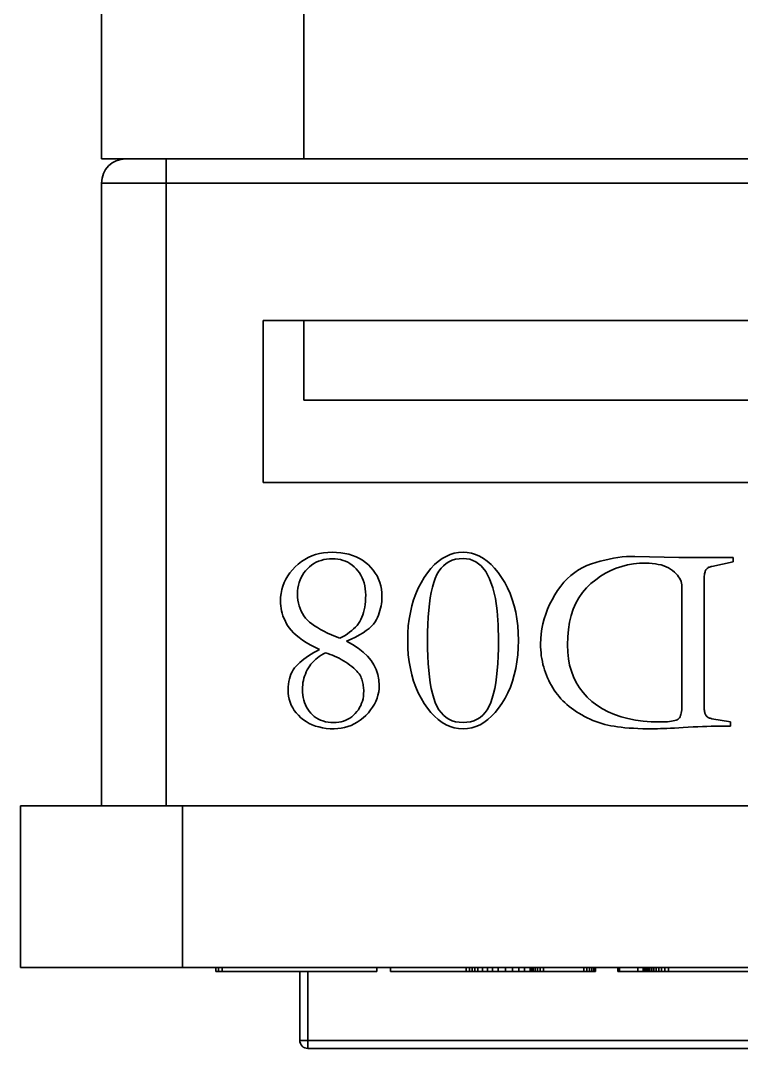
# Model space of a CAD drawing. Header units: millimetres. Extents: x -105 to 105, y -148 to 148.
# Drawn here: x -4.55 to 4.36, y 81.86 to 94.57 of the extents above; entities that cross this region are included whole.
import ezdxf

# ---------------------------------------------------------------- set-up
doc = ezdxf.new("R2010")
doc.units = ezdxf.units.MM
doc.layers.add('粗实线层', color=7, linetype='Continuous', lineweight=35)

msp = doc.modelspace()

# ---------------------------------------------------------------- linework, layer by layer
at = {"layer": '粗实线层', "color": 7, "lineweight": 35, "ltscale": 0.3}
for p, q in [((-1.048, 100.859), (-1.048, 92.859)), ((-3.548, 92.859), (-3.548, 94.859)), ((-3.548, 92.859), (-2.448, 92.859)), ((-2.748, 92.859), (-3.248, 92.859)), ((-2.748, 92.559), (-2.748, 92.859)), ((12.652, 92.859), (-2.748, 92.859)), ((-2.748, 92.559), (-3.548, 92.559)), ((-3.548, 84.859), (-3.548, 92.559)), ((12.652, 92.559), (-2.748, 92.559)), ((-2.748, 84.859), (-2.748, 92.559)), ((-1.548, 88.859), (-1.548, 90.859)), ((-1.548, 90.859), (11.452, 90.859)), ((-1.048, 90.859), (-1.048, 89.873)), ((10.952, 89.873), (-1.048, 89.873)), ((11.452, 88.859), (-1.548, 88.859)), ((-0.948, 87.949), (-0.902, 87.966)), ((-0.902, 87.966), (-0.854, 87.978)), ((-0.854, 87.978), (-0.804, 87.987)), ((-0.804, 87.987), (-0.752, 87.992)), ((-0.752, 87.992), (-0.699, 87.994)), ((-0.699, 87.994), (-0.644, 87.993)), ((-0.644, 87.993), (-0.591, 87.988)), ((-0.591, 87.988), (-0.54, 87.98)), ((-0.54, 87.98), (-0.492, 87.969)), ((-0.492, 87.969), (-0.446, 87.955)), ((-0.446, 87.955), (-0.402, 87.938)), ((0.71, 87.944), (0.76, 87.966)), ((0.76, 87.966), (0.812, 87.982)), ((0.812, 87.982), (0.865, 87.991)), ((0.865, 87.991), (0.92, 87.994)), ((0.92, 87.994), (0.973, 87.991)), ((0.973, 87.991), (1.025, 87.982)), ((1.025, 87.982), (1.076, 87.966)), ((1.076, 87.966), (1.125, 87.945)), ((-1.153, 87.815), (-1.116, 87.849)), ((-1.116, 87.849), (-1.077, 87.879)), ((-1.077, 87.879), (-1.036, 87.906)), ((-1.036, 87.906), (-0.993, 87.93)), ((-0.993, 87.93), (-0.948, 87.949)), ((-0.951, 87.836), (-0.977, 87.815)), ((-0.923, 87.854), (-0.951, 87.836)), ((-0.895, 87.87), (-0.923, 87.854)), ((-0.865, 87.883), (-0.895, 87.87)), ((-0.833, 87.894), (-0.865, 87.883)), ((-0.801, 87.903), (-0.833, 87.894)), ((-0.767, 87.909), (-0.801, 87.903)), ((-0.732, 87.913), (-0.767, 87.909)), ((-0.696, 87.914), (-0.732, 87.913)), ((-0.661, 87.913), (-0.696, 87.914)), ((-0.627, 87.909), (-0.661, 87.913)), ((-0.594, 87.903), (-0.627, 87.909)), ((-0.563, 87.894), (-0.594, 87.903)), ((-0.533, 87.883), (-0.563, 87.894)), ((-0.504, 87.87), (-0.533, 87.883)), ((-0.477, 87.854), (-0.504, 87.87)), ((-0.45, 87.836), (-0.477, 87.854)), ((-0.425, 87.815), (-0.45, 87.836)), ((-0.402, 87.938), (-0.361, 87.918)), ((-0.361, 87.918), (-0.321, 87.895)), ((-0.321, 87.895), (-0.284, 87.868)), ((-0.284, 87.868), (-0.25, 87.838)), ((-0.25, 87.838), (-0.218, 87.806)), ((0.523, 87.794), (0.568, 87.841)), ((0.568, 87.841), (0.613, 87.881)), ((0.613, 87.881), (0.661, 87.916)), ((0.677, 87.828), (0.648, 87.796)), ((0.661, 87.916), (0.71, 87.944)), ((0.71, 87.856), (0.677, 87.828)), ((0.746, 87.878), (0.71, 87.856)), ((0.785, 87.895), (0.746, 87.878)), ((0.827, 87.907), (0.785, 87.895)), ((0.872, 87.915), (0.827, 87.907)), ((0.92, 87.917), (0.872, 87.915)), ((1.004, 87.907), (0.92, 87.917)), ((1.078, 87.877), (1.004, 87.907)), ((1.144, 87.826), (1.078, 87.877)), ((1.125, 87.945), (1.173, 87.917)), ((1.173, 87.917), (1.22, 87.883)), ((1.22, 87.883), (1.266, 87.842)), ((1.266, 87.842), (1.311, 87.796)), ((2.399, 87.805), (2.451, 87.829)), ((2.451, 87.829), (2.506, 87.85)), ((2.506, 87.85), (2.561, 87.868)), ((2.561, 87.868), (2.616, 87.884)), ((2.616, 87.884), (2.671, 87.898)), ((2.671, 87.898), (2.726, 87.91)), ((2.726, 87.91), (2.78, 87.921)), ((2.78, 87.921), (2.834, 87.929)), ((2.834, 87.929), (2.887, 87.936)), ((2.953, 87.837), (2.883, 87.82)), ((2.887, 87.936), (2.94, 87.94)), ((2.94, 87.94), (2.993, 87.943)), ((3.026, 87.85), (2.953, 87.837)), ((2.993, 87.943), (3.045, 87.944)), ((3.1, 87.858), (3.026, 87.85)), ((3.045, 87.944), (3.588, 87.931)), ((3.176, 87.86), (3.1, 87.858)), ((3.219, 87.859), (3.176, 87.86)), ((3.259, 87.856), (3.219, 87.859)), ((3.298, 87.852), (3.259, 87.856)), ((3.334, 87.845), (3.298, 87.852)), ((3.368, 87.837), (3.334, 87.845)), ((3.401, 87.827), (3.368, 87.837)), ((3.431, 87.815), (3.401, 87.827)), ((3.588, 87.931), (4.259, 87.931)), ((4.259, 87.877), (3.997, 87.82)), ((4.259, 87.931), (4.259, 87.877)), ((-1.27, 87.661), (-1.246, 87.701)), ((-1.246, 87.701), (-1.219, 87.741)), ((-1.219, 87.741), (-1.188, 87.778)), ((-1.188, 87.778), (-1.153, 87.815)), ((-1.065, 87.712), (-1.081, 87.683)), ((-1.046, 87.74), (-1.065, 87.712)), ((-1.026, 87.766), (-1.046, 87.74)), ((-1.002, 87.791), (-1.026, 87.766)), ((-0.977, 87.815), (-1.002, 87.791)), ((-0.401, 87.791), (-0.425, 87.815)), ((-0.378, 87.766), (-0.401, 87.791)), ((-0.358, 87.739), (-0.378, 87.766)), ((-0.341, 87.711), (-0.358, 87.739)), ((-0.326, 87.68), (-0.341, 87.711)), ((-0.218, 87.806), (-0.189, 87.773)), ((-0.189, 87.773), (-0.164, 87.737)), ((-0.164, 87.737), (-0.143, 87.701)), ((-0.143, 87.701), (-0.124, 87.662)), ((0.439, 87.681), (0.48, 87.74)), ((0.48, 87.74), (0.523, 87.794)), ((0.597, 87.718), (0.576, 87.671)), ((0.621, 87.759), (0.597, 87.718)), ((0.648, 87.796), (0.621, 87.759)), ((1.201, 87.755), (1.144, 87.826)), ((1.249, 87.664), (1.201, 87.755)), ((1.311, 87.796), (1.354, 87.743)), ((1.354, 87.743), (1.396, 87.684)), ((2.209, 87.667), (2.253, 87.707)), ((2.253, 87.707), (2.3, 87.744)), ((2.3, 87.744), (2.348, 87.776)), ((2.348, 87.776), (2.399, 87.805)), ((2.683, 87.736), (2.62, 87.698)), ((2.748, 87.769), (2.683, 87.736)), ((2.814, 87.797), (2.748, 87.769)), ((2.883, 87.82), (2.814, 87.797)), ((3.459, 87.801), (3.431, 87.815)), ((3.485, 87.786), (3.459, 87.801)), ((3.51, 87.768), (3.485, 87.786)), ((3.532, 87.749), (3.51, 87.768)), ((3.551, 87.731), (3.532, 87.749)), ((3.569, 87.711), (3.551, 87.731)), ((3.584, 87.692), (3.569, 87.711)), ((3.902, 87.7), (3.901, 87.684)), ((3.904, 87.714), (3.902, 87.7)), ((3.906, 87.728), (3.904, 87.714)), ((3.908, 87.74), (3.906, 87.728)), ((3.911, 87.751), (3.908, 87.74)), ((3.914, 87.761), (3.911, 87.751)), ((3.918, 87.769), (3.914, 87.761)), ((3.922, 87.776), (3.918, 87.769)), ((3.927, 87.783), (3.922, 87.776)), ((3.932, 87.789), (3.927, 87.783)), ((3.938, 87.794), (3.932, 87.789)), ((3.945, 87.799), (3.938, 87.794)), ((3.952, 87.804), (3.945, 87.799)), ((3.96, 87.808), (3.952, 87.804)), ((3.968, 87.812), (3.96, 87.808)), ((3.977, 87.815), (3.968, 87.812)), ((3.987, 87.818), (3.977, 87.815)), ((3.997, 87.82), (3.987, 87.818)), ((-1.319, 87.532), (-1.307, 87.576)), ((-1.307, 87.576), (-1.29, 87.619)), ((-1.29, 87.619), (-1.27, 87.661)), ((-1.114, 87.586), (-1.12, 87.552)), ((-1.105, 87.62), (-1.114, 87.586)), ((-1.094, 87.652), (-1.105, 87.62)), ((-1.081, 87.683), (-1.094, 87.652)), ((-0.313, 87.649), (-0.326, 87.68)), ((-0.302, 87.615), (-0.313, 87.649)), ((-0.294, 87.58), (-0.302, 87.615)), ((-0.288, 87.543), (-0.294, 87.58)), ((-0.124, 87.662), (-0.109, 87.622)), ((-0.109, 87.622), (-0.097, 87.58)), ((-0.097, 87.58), (-0.089, 87.536)), ((0.366, 87.55), (0.401, 87.617)), ((0.401, 87.617), (0.439, 87.681)), ((0.558, 87.619), (0.542, 87.561)), ((0.576, 87.671), (0.558, 87.619)), ((1.289, 87.553), (1.249, 87.664)), ((1.396, 87.684), (1.436, 87.621)), ((1.436, 87.621), (1.471, 87.554)), ((2.089, 87.522), (2.127, 87.574)), ((2.127, 87.574), (2.167, 87.623)), ((2.167, 87.623), (2.209, 87.667)), ((2.501, 87.607), (2.446, 87.554)), ((2.56, 87.655), (2.501, 87.607)), ((2.62, 87.698), (2.56, 87.655)), ((3.596, 87.672), (3.584, 87.692)), ((3.607, 87.652), (3.596, 87.672)), ((3.615, 87.632), (3.607, 87.652)), ((3.621, 87.611), (3.615, 87.632)), ((3.624, 87.59), (3.621, 87.611)), ((3.625, 87.569), (3.624, 87.59)), ((3.901, 87.684), (3.9, 87.667)), ((3.9, 87.667), (3.9, 87.649)), ((3.9, 87.649), (3.9, 86.094)), ((-1.334, 87.439), (-1.329, 87.486)), ((-1.329, 87.486), (-1.319, 87.532)), ((-1.124, 87.516), (-1.125, 87.478)), ((-1.125, 87.478), (-1.124, 87.439)), ((-1.12, 87.552), (-1.124, 87.516)), ((-0.285, 87.505), (-0.288, 87.543)), ((-0.283, 87.465), (-0.285, 87.505)), ((-0.284, 87.425), (-0.283, 87.465)), ((-0.089, 87.536), (-0.084, 87.491)), ((-0.084, 87.491), (-0.082, 87.445)), ((0.309, 87.406), (0.336, 87.479)), ((0.336, 87.479), (0.366, 87.55)), ((0.528, 87.498), (0.515, 87.43)), ((0.542, 87.561), (0.528, 87.498)), ((1.32, 87.421), (1.289, 87.553)), ((1.471, 87.554), (1.502, 87.484)), ((1.502, 87.484), (1.529, 87.411)), ((2.02, 87.408), (2.053, 87.466)), ((2.053, 87.466), (2.089, 87.522)), ((2.396, 87.496), (2.353, 87.432)), ((2.446, 87.554), (2.396, 87.496)), ((3.625, 86.094), (3.625, 87.569)), ((-1.336, 87.391), (-1.334, 87.439)), ((-1.335, 87.361), (-1.336, 87.391)), ((-1.332, 87.331), (-1.335, 87.361)), ((-1.328, 87.3), (-1.332, 87.331)), ((-1.124, 87.439), (-1.12, 87.401)), ((-1.12, 87.401), (-1.114, 87.365)), ((-1.114, 87.365), (-1.105, 87.33)), ((-1.105, 87.33), (-1.094, 87.297)), ((-0.295, 87.314), (-0.29, 87.349)), ((-0.29, 87.349), (-0.286, 87.386)), ((-0.286, 87.386), (-0.284, 87.425)), ((-0.093, 87.33), (-0.099, 87.302)), ((-0.088, 87.358), (-0.093, 87.33)), ((-0.085, 87.387), (-0.088, 87.358)), ((-0.083, 87.416), (-0.085, 87.387)), ((-0.082, 87.445), (-0.083, 87.416)), ((0.269, 87.251), (0.287, 87.33)), ((0.287, 87.33), (0.309, 87.406)), ((0.505, 87.356), (0.496, 87.277)), ((0.515, 87.43), (0.505, 87.356)), ((1.342, 87.269), (1.32, 87.421)), ((1.529, 87.411), (1.552, 87.334)), ((1.552, 87.334), (1.571, 87.255)), ((1.964, 87.29), (1.99, 87.349)), ((1.99, 87.349), (2.02, 87.408)), ((2.315, 87.364), (2.283, 87.291)), ((2.353, 87.432), (2.315, 87.364)), ((-1.322, 87.27), (-1.328, 87.3)), ((-1.314, 87.24), (-1.322, 87.27)), ((-1.305, 87.21), (-1.314, 87.24)), ((-1.293, 87.18), (-1.305, 87.21)), ((-1.094, 87.297), (-1.081, 87.266)), ((-1.081, 87.266), (-1.065, 87.236)), ((-1.065, 87.236), (-1.046, 87.208)), ((-1.046, 87.208), (-1.026, 87.181)), ((-0.331, 87.19), (-0.319, 87.219)), ((-0.319, 87.219), (-0.31, 87.249)), ((-0.31, 87.249), (-0.302, 87.281)), ((-0.302, 87.281), (-0.295, 87.314)), ((-0.125, 87.217), (-0.137, 87.189)), ((-0.115, 87.245), (-0.125, 87.217)), ((-0.106, 87.273), (-0.115, 87.245)), ((-0.099, 87.302), (-0.106, 87.273)), ((0.254, 87.169), (0.269, 87.251)), ((0.49, 87.192), (0.485, 87.102)), ((0.496, 87.277), (0.49, 87.192)), ((1.355, 87.097), (1.342, 87.269)), ((1.571, 87.255), (1.585, 87.172)), ((1.922, 87.17), (1.942, 87.23)), ((1.942, 87.23), (1.964, 87.29)), ((2.257, 87.212), (2.237, 87.129)), ((2.283, 87.291), (2.257, 87.212)), ((-1.28, 87.15), (-1.293, 87.18)), ((-1.265, 87.119), (-1.28, 87.15)), ((-1.249, 87.089), (-1.265, 87.119)), ((-1.229, 87.059), (-1.249, 87.089)), ((-1.026, 87.181), (-1.002, 87.156)), ((-1.002, 87.156), (-0.976, 87.132)), ((-0.976, 87.132), (-0.947, 87.109)), ((-0.947, 87.109), (-0.915, 87.085)), ((-0.915, 87.085), (-0.88, 87.062)), ((-0.432, 87.046), (-0.41, 87.068)), ((-0.41, 87.068), (-0.39, 87.09)), ((-0.39, 87.09), (-0.373, 87.114)), ((-0.373, 87.114), (-0.357, 87.138)), ((-0.357, 87.138), (-0.343, 87.163)), ((-0.343, 87.163), (-0.331, 87.19)), ((-0.211, 87.079), (-0.241, 87.052)), ((-0.186, 87.106), (-0.211, 87.079)), ((-0.165, 87.134), (-0.186, 87.106)), ((-0.149, 87.161), (-0.165, 87.134)), ((-0.137, 87.189), (-0.149, 87.161)), ((0.238, 86.996), (0.244, 87.084)), ((0.244, 87.084), (0.254, 87.169)), ((0.485, 87.102), (0.482, 87.006)), ((1.359, 86.905), (1.355, 87.097)), ((1.585, 87.172), (1.596, 87.086)), ((1.596, 87.086), (1.602, 86.997)), ((1.895, 87.048), (1.907, 87.109)), ((1.907, 87.109), (1.922, 87.17)), ((2.237, 87.129), (2.222, 87.04)), ((-1.205, 87.029), (-1.229, 87.059)), ((-1.177, 86.999), (-1.205, 87.029)), ((-1.144, 86.969), (-1.177, 86.999)), ((-1.106, 86.939), (-1.144, 86.969)), ((-1.065, 86.909), (-1.106, 86.939)), ((-0.88, 87.062), (-0.841, 87.04)), ((-0.841, 87.04), (-0.799, 87.017)), ((-0.799, 87.017), (-0.755, 86.995)), ((-0.755, 86.995), (-0.707, 86.974)), ((-0.707, 86.974), (-0.656, 86.953)), ((-0.656, 86.953), (-0.602, 86.932)), ((-0.602, 86.932), (-0.569, 86.949)), ((-0.569, 86.949), (-0.537, 86.967)), ((-0.537, 86.967), (-0.508, 86.985)), ((-0.508, 86.985), (-0.481, 87.005)), ((-0.481, 87.005), (-0.455, 87.025)), ((-0.409, 86.946), (-0.463, 86.92)), ((-0.455, 87.025), (-0.432, 87.046)), ((-0.36, 86.972), (-0.409, 86.946)), ((-0.315, 86.999), (-0.36, 86.972)), ((-0.276, 87.025), (-0.315, 86.999)), ((-0.241, 87.052), (-0.276, 87.025)), ((0.236, 86.905), (0.238, 86.996)), ((0.482, 87.006), (0.481, 86.905)), ((1.602, 86.997), (1.604, 86.905)), ((1.881, 86.924), (1.886, 86.986)), ((1.886, 86.986), (1.895, 87.048)), ((2.214, 86.947), (2.211, 86.848)), ((2.222, 87.04), (2.214, 86.947)), ((-1.018, 86.88), (-1.065, 86.909)), ((-0.968, 86.85), (-1.018, 86.88)), ((-0.913, 86.82), (-0.968, 86.85)), ((-0.853, 86.791), (-0.913, 86.82)), ((-0.463, 86.92), (-0.521, 86.895)), ((-0.521, 86.895), (-0.444, 86.853)), ((-0.444, 86.853), (-0.375, 86.809)), ((0.238, 86.813), (0.236, 86.905)), ((0.244, 86.725), (0.238, 86.813)), ((0.481, 86.905), (0.482, 86.804)), ((1.358, 86.804), (1.359, 86.905)), ((1.602, 86.813), (1.596, 86.725)), ((1.604, 86.905), (1.602, 86.813)), ((1.879, 86.861), (1.881, 86.924)), ((1.879, 86.824), (1.879, 86.861)), ((1.881, 86.787), (1.879, 86.824)), ((2.211, 86.848), (2.214, 86.761)), ((-1.047, 86.672), (-1.019, 86.693)), ((-1.019, 86.693), (-0.989, 86.713)), ((-0.989, 86.713), (-0.958, 86.733)), ((-0.958, 86.733), (-0.925, 86.753)), ((-0.925, 86.753), (-0.89, 86.772)), ((-0.879, 86.69), (-0.901, 86.672)), ((-0.89, 86.772), (-0.853, 86.791)), ((-0.856, 86.707), (-0.879, 86.69)), ((-0.832, 86.723), (-0.856, 86.707)), ((-0.806, 86.737), (-0.832, 86.723)), ((-0.779, 86.751), (-0.806, 86.737)), ((-0.751, 86.742), (-0.779, 86.751)), ((-0.723, 86.732), (-0.751, 86.742)), ((-0.695, 86.722), (-0.723, 86.732)), ((-0.668, 86.71), (-0.695, 86.722)), ((-0.64, 86.697), (-0.668, 86.71)), ((-0.612, 86.683), (-0.64, 86.697)), ((-0.585, 86.668), (-0.612, 86.683)), ((-0.375, 86.809), (-0.314, 86.761)), ((-0.314, 86.761), (-0.262, 86.711)), ((-0.262, 86.711), (-0.217, 86.658)), ((0.254, 86.639), (0.244, 86.725)), ((0.482, 86.804), (0.485, 86.708)), ((0.485, 86.708), (0.49, 86.617)), ((1.351, 86.617), (1.355, 86.708)), ((1.355, 86.708), (1.358, 86.804)), ((1.596, 86.725), (1.586, 86.639)), ((1.884, 86.75), (1.881, 86.787)), ((1.888, 86.714), (1.884, 86.75)), ((1.894, 86.679), (1.888, 86.714)), ((2.214, 86.761), (2.223, 86.678)), ((-1.178, 86.539), (-1.161, 86.564)), ((-1.161, 86.564), (-1.142, 86.586)), ((-1.142, 86.586), (-1.121, 86.608)), ((-1.121, 86.608), (-1.098, 86.63)), ((-1.098, 86.63), (-1.073, 86.651)), ((-1.073, 86.651), (-1.047, 86.672)), ((-0.991, 86.565), (-1.005, 86.54)), ((-0.975, 86.588), (-0.991, 86.565)), ((-0.959, 86.611), (-0.975, 86.588)), ((-0.941, 86.633), (-0.959, 86.611)), ((-0.921, 86.653), (-0.941, 86.633)), ((-0.901, 86.672), (-0.921, 86.653)), ((-0.557, 86.652), (-0.585, 86.668)), ((-0.53, 86.635), (-0.557, 86.652)), ((-0.503, 86.617), (-0.53, 86.635)), ((-0.477, 86.598), (-0.503, 86.617)), ((-0.453, 86.58), (-0.477, 86.598)), ((-0.431, 86.561), (-0.453, 86.58)), ((-0.411, 86.544), (-0.431, 86.561)), ((-0.217, 86.658), (-0.181, 86.601)), ((-0.181, 86.601), (-0.152, 86.543)), ((0.269, 86.556), (0.254, 86.639)), ((0.287, 86.477), (0.269, 86.556)), ((0.49, 86.617), (0.496, 86.533)), ((1.344, 86.533), (1.351, 86.617)), ((1.571, 86.556), (1.553, 86.477)), ((1.586, 86.639), (1.571, 86.556)), ((1.901, 86.643), (1.894, 86.679)), ((1.908, 86.608), (1.901, 86.643)), ((1.917, 86.574), (1.908, 86.608)), ((1.928, 86.54), (1.917, 86.574)), ((2.223, 86.678), (2.238, 86.599)), ((2.238, 86.599), (2.259, 86.524)), ((-1.233, 86.397), (-1.226, 86.428)), ((-1.226, 86.428), (-1.217, 86.458)), ((-1.217, 86.458), (-1.206, 86.487)), ((-1.206, 86.487), (-1.193, 86.514)), ((-1.193, 86.514), (-1.178, 86.539)), ((-1.046, 86.437), (-1.053, 86.41)), ((-1.038, 86.463), (-1.046, 86.437)), ((-1.028, 86.489), (-1.038, 86.463)), ((-1.017, 86.515), (-1.028, 86.489)), ((-1.005, 86.54), (-1.017, 86.515)), ((-0.394, 86.526), (-0.411, 86.544)), ((-0.378, 86.509), (-0.394, 86.526)), ((-0.365, 86.492), (-0.378, 86.509)), ((-0.353, 86.475), (-0.365, 86.492)), ((-0.344, 86.458), (-0.353, 86.475)), ((-0.337, 86.442), (-0.344, 86.458)), ((-0.331, 86.426), (-0.337, 86.442)), ((-0.152, 86.543), (-0.132, 86.481)), ((-0.132, 86.481), (-0.12, 86.416)), ((0.309, 86.401), (0.287, 86.477)), ((0.496, 86.533), (0.505, 86.453)), ((0.505, 86.453), (0.515, 86.379)), ((1.325, 86.379), (1.335, 86.453)), ((1.335, 86.453), (1.344, 86.533)), ((1.553, 86.477), (1.531, 86.401)), ((1.939, 86.506), (1.928, 86.54)), ((1.952, 86.473), (1.939, 86.506)), ((1.965, 86.44), (1.952, 86.473)), ((1.98, 86.409), (1.965, 86.44)), ((2.259, 86.524), (2.286, 86.452)), ((2.286, 86.452), (2.319, 86.384)), ((-1.242, 86.295), (-1.241, 86.33)), ((-1.241, 86.33), (-1.238, 86.364)), ((-1.238, 86.364), (-1.233, 86.397)), ((-1.061, 86.355), (-1.064, 86.327)), ((-1.064, 86.327), (-1.064, 86.298)), ((-1.058, 86.383), (-1.061, 86.355)), ((-1.053, 86.41), (-1.058, 86.383)), ((-0.326, 86.41), (-0.331, 86.426)), ((-0.322, 86.394), (-0.326, 86.41)), ((-0.318, 86.377), (-0.322, 86.394)), ((-0.314, 86.361), (-0.318, 86.377)), ((-0.312, 86.344), (-0.314, 86.361)), ((-0.31, 86.328), (-0.312, 86.344)), ((-0.308, 86.311), (-0.31, 86.328)), ((-0.307, 86.295), (-0.308, 86.311)), ((-0.117, 86.307), (-0.122, 86.267)), ((-0.12, 86.416), (-0.116, 86.348)), ((-0.116, 86.348), (-0.117, 86.307)), ((0.336, 86.327), (0.309, 86.401)), ((0.366, 86.257), (0.336, 86.327)), ((0.515, 86.379), (0.528, 86.31)), ((0.528, 86.31), (0.542, 86.247)), ((1.298, 86.247), (1.312, 86.31)), ((1.312, 86.31), (1.325, 86.379)), ((1.505, 86.327), (1.474, 86.257)), ((1.531, 86.401), (1.505, 86.327)), ((1.995, 86.378), (1.98, 86.409)), ((2.012, 86.348), (1.995, 86.378)), ((2.029, 86.319), (2.012, 86.348)), ((2.047, 86.29), (2.029, 86.319)), ((2.319, 86.384), (2.359, 86.32)), ((2.359, 86.32), (2.404, 86.26)), ((-1.241, 86.254), (-1.242, 86.295)), ((-1.236, 86.214), (-1.241, 86.254)), ((-1.228, 86.176), (-1.236, 86.214)), ((-1.217, 86.14), (-1.228, 86.176)), ((-1.064, 86.298), (-1.063, 86.263)), ((-1.063, 86.263), (-1.06, 86.229)), ((-1.06, 86.229), (-1.055, 86.197)), ((-1.055, 86.197), (-1.048, 86.166)), ((-0.323, 86.155), (-0.316, 86.184)), ((-0.316, 86.184), (-0.311, 86.214)), ((-0.311, 86.214), (-0.308, 86.246)), ((-0.308, 86.246), (-0.307, 86.278)), ((-0.307, 86.278), (-0.307, 86.295)), ((-0.142, 86.189), (-0.157, 86.151)), ((-0.131, 86.228), (-0.142, 86.189)), ((-0.122, 86.267), (-0.131, 86.228)), ((0.401, 86.19), (0.366, 86.257)), ((0.439, 86.125), (0.401, 86.19)), ((0.542, 86.247), (0.558, 86.189)), ((0.558, 86.189), (0.576, 86.137)), ((1.264, 86.137), (1.282, 86.189)), ((1.282, 86.189), (1.298, 86.247)), ((1.44, 86.19), (1.401, 86.125)), ((1.474, 86.257), (1.44, 86.19)), ((2.067, 86.262), (2.047, 86.29)), ((2.087, 86.235), (2.067, 86.262)), ((2.108, 86.209), (2.087, 86.235)), ((2.131, 86.184), (2.108, 86.209)), ((2.154, 86.159), (2.131, 86.184)), ((2.404, 86.26), (2.455, 86.203)), ((2.455, 86.203), (2.512, 86.151)), ((-1.203, 86.104), (-1.217, 86.14)), ((-1.185, 86.071), (-1.203, 86.104)), ((-1.165, 86.038), (-1.185, 86.071)), ((-1.048, 86.166), (-1.039, 86.136)), ((-1.039, 86.136), (-1.028, 86.107)), ((-1.028, 86.107), (-1.014, 86.08)), ((-1.014, 86.08), (-0.999, 86.053)), ((-0.999, 86.053), (-0.982, 86.028)), ((-0.391, 86.024), (-0.373, 86.048)), ((-0.373, 86.048), (-0.358, 86.073)), ((-0.358, 86.073), (-0.344, 86.1)), ((-0.344, 86.1), (-0.333, 86.127)), ((-0.333, 86.127), (-0.323, 86.155)), ((-0.197, 86.079), (-0.222, 86.044)), ((-0.175, 86.115), (-0.197, 86.079)), ((-0.157, 86.151), (-0.175, 86.115)), ((0.48, 86.066), (0.439, 86.125)), ((0.523, 86.013), (0.48, 86.066)), ((0.576, 86.137), (0.597, 86.09)), ((0.597, 86.09), (0.621, 86.048)), ((0.621, 86.048), (0.648, 86.011)), ((1.193, 86.011), (1.219, 86.048)), ((1.219, 86.048), (1.243, 86.09)), ((1.243, 86.09), (1.264, 86.137)), ((1.36, 86.066), (1.317, 86.013)), ((1.401, 86.125), (1.36, 86.066)), ((2.179, 86.135), (2.154, 86.159)), ((2.205, 86.111), (2.179, 86.135)), ((2.232, 86.088), (2.205, 86.111)), ((2.261, 86.066), (2.232, 86.088)), ((2.291, 86.044), (2.261, 86.066)), ((2.512, 86.151), (2.575, 86.102)), ((2.575, 86.102), (2.642, 86.059)), ((2.642, 86.059), (2.715, 86.021)), ((3.623, 86.046), (3.625, 86.069)), ((3.625, 86.069), (3.625, 86.094)), ((3.9, 86.094), (3.9, 86.078)), ((3.9, 86.078), (3.901, 86.063)), ((3.901, 86.063), (3.902, 86.05)), ((3.902, 86.05), (3.903, 86.037)), ((-1.141, 86.007), (-1.165, 86.038)), ((-1.114, 85.978), (-1.141, 86.007)), ((-1.085, 85.949), (-1.114, 85.978)), ((-1.052, 85.923), (-1.085, 85.949)), ((-1.018, 85.9), (-1.052, 85.923)), ((-0.982, 86.028), (-0.962, 86.005)), ((-0.962, 86.005), (-0.941, 85.983)), ((-0.941, 85.983), (-0.918, 85.963)), ((-0.918, 85.963), (-0.894, 85.946)), ((-0.894, 85.946), (-0.868, 85.931)), ((-0.868, 85.931), (-0.84, 85.918)), ((-0.53, 85.917), (-0.504, 85.93)), ((-0.504, 85.93), (-0.479, 85.944)), ((-0.479, 85.944), (-0.455, 85.961)), ((-0.455, 85.961), (-0.432, 85.98)), ((-0.432, 85.98), (-0.411, 86.001)), ((-0.411, 86.001), (-0.391, 86.024)), ((-0.315, 85.945), (-0.35, 85.917)), ((-0.282, 85.976), (-0.315, 85.945)), ((-0.25, 86.01), (-0.282, 85.976)), ((-0.222, 86.044), (-0.25, 86.01)), ((0.568, 85.966), (0.523, 86.013)), ((0.613, 85.925), (0.568, 85.966)), ((0.661, 85.89), (0.613, 85.925)), ((0.648, 86.011), (0.677, 85.978)), ((0.677, 85.978), (0.71, 85.951)), ((0.71, 85.951), (0.746, 85.929)), ((0.746, 85.929), (0.785, 85.911)), ((1.055, 85.911), (1.094, 85.929)), ((1.094, 85.929), (1.13, 85.951)), ((1.13, 85.951), (1.163, 85.978)), ((1.163, 85.978), (1.193, 86.011)), ((1.227, 85.925), (1.179, 85.89)), ((1.273, 85.966), (1.227, 85.925)), ((1.317, 86.013), (1.273, 85.966)), ((2.321, 86.023), (2.291, 86.044)), ((2.353, 86.003), (2.321, 86.023)), ((2.387, 85.983), (2.353, 86.003)), ((2.421, 85.964), (2.387, 85.983)), ((2.455, 85.946), (2.421, 85.964)), ((2.49, 85.93), (2.455, 85.946)), ((2.526, 85.915), (2.49, 85.93)), ((2.715, 86.021), (2.791, 85.988)), ((2.791, 85.988), (2.873, 85.959)), ((2.873, 85.959), (2.959, 85.937)), ((2.959, 85.937), (3.05, 85.919)), ((3.554, 85.918), (3.568, 85.924)), ((3.568, 85.924), (3.578, 85.931)), ((3.578, 85.931), (3.587, 85.939)), ((3.587, 85.939), (3.595, 85.949)), ((3.595, 85.949), (3.602, 85.96)), ((3.602, 85.96), (3.608, 85.974)), ((3.608, 85.974), (3.614, 85.989)), ((3.614, 85.989), (3.618, 86.006)), ((3.618, 86.006), (3.621, 86.025)), ((3.621, 86.025), (3.623, 86.046)), ((3.903, 86.037), (3.905, 86.025)), ((3.905, 86.025), (3.907, 86.014)), ((3.907, 86.014), (3.91, 86.004)), ((3.91, 86.004), (3.913, 85.995)), ((3.913, 85.995), (3.916, 85.987)), ((3.916, 85.987), (3.92, 85.98)), ((3.92, 85.98), (3.925, 85.973)), ((3.925, 85.973), (3.93, 85.967)), ((3.93, 85.967), (3.936, 85.962)), ((3.936, 85.962), (3.942, 85.957)), ((3.942, 85.957), (3.95, 85.952)), ((3.95, 85.952), (3.958, 85.948)), ((3.958, 85.948), (3.967, 85.944)), ((3.967, 85.944), (3.976, 85.941)), ((3.976, 85.941), (3.986, 85.938)), ((3.986, 85.938), (3.997, 85.936)), ((3.997, 85.936), (4.225, 85.896)), ((-0.981, 85.879), (-1.018, 85.9)), ((-0.943, 85.861), (-0.981, 85.879)), ((-0.903, 85.846), (-0.943, 85.861)), ((-0.86, 85.834), (-0.903, 85.846)), ((-0.816, 85.824), (-0.86, 85.834)), ((-0.84, 85.918), (-0.811, 85.908)), ((-0.77, 85.817), (-0.816, 85.824)), ((-0.811, 85.908), (-0.78, 85.899)), ((-0.78, 85.899), (-0.748, 85.894)), ((-0.722, 85.813), (-0.77, 85.817)), ((-0.748, 85.894), (-0.714, 85.89)), ((-0.672, 85.812), (-0.722, 85.813)), ((-0.714, 85.89), (-0.679, 85.889)), ((-0.679, 85.889), (-0.647, 85.89)), ((-0.628, 85.814), (-0.672, 85.812)), ((-0.647, 85.89), (-0.616, 85.894)), ((-0.585, 85.819), (-0.628, 85.814)), ((-0.616, 85.894), (-0.586, 85.899)), ((-0.586, 85.899), (-0.557, 85.907)), ((-0.543, 85.827), (-0.585, 85.819)), ((-0.557, 85.907), (-0.53, 85.917)), ((-0.502, 85.838), (-0.543, 85.827)), ((-0.462, 85.853), (-0.502, 85.838)), ((-0.424, 85.871), (-0.462, 85.853)), ((-0.387, 85.892), (-0.424, 85.871)), ((-0.35, 85.917), (-0.387, 85.892)), ((0.71, 85.862), (0.661, 85.89)), ((0.76, 85.84), (0.71, 85.862)), ((0.812, 85.825), (0.76, 85.84)), ((0.785, 85.911), (0.827, 85.899)), ((0.865, 85.815), (0.812, 85.825)), ((0.827, 85.899), (0.872, 85.892)), ((0.92, 85.812), (0.865, 85.815)), ((0.872, 85.892), (0.92, 85.889)), ((0.92, 85.889), (0.968, 85.892)), ((0.975, 85.815), (0.92, 85.812)), ((0.968, 85.892), (1.013, 85.899)), ((1.028, 85.825), (0.975, 85.815)), ((1.013, 85.899), (1.055, 85.911)), ((1.08, 85.84), (1.028, 85.825)), ((1.131, 85.862), (1.08, 85.84)), ((1.179, 85.89), (1.131, 85.862)), ((2.561, 85.901), (2.526, 85.915)), ((2.598, 85.888), (2.561, 85.901)), ((2.634, 85.876), (2.598, 85.888)), ((2.671, 85.866), (2.634, 85.876)), ((2.709, 85.857), (2.671, 85.866)), ((2.747, 85.849), (2.709, 85.857)), ((2.787, 85.842), (2.747, 85.849)), ((2.829, 85.836), (2.787, 85.842)), ((2.874, 85.83), (2.829, 85.836)), ((2.922, 85.825), (2.874, 85.83)), ((2.972, 85.821), (2.922, 85.825)), ((3.026, 85.818), (2.972, 85.821)), ((3.082, 85.815), (3.026, 85.818)), ((3.05, 85.919), (3.145, 85.906)), ((3.141, 85.813), (3.082, 85.815)), ((3.202, 85.812), (3.141, 85.813)), ((3.145, 85.906), (3.246, 85.898)), ((3.267, 85.812), (3.202, 85.812)), ((3.246, 85.898), (3.35, 85.896)), ((3.294, 85.812), (3.267, 85.812)), ((3.325, 85.813), (3.294, 85.812)), ((3.359, 85.814), (3.325, 85.813)), ((3.35, 85.896), (3.385, 85.896)), ((3.397, 85.815), (3.359, 85.814)), ((3.385, 85.896), (3.417, 85.897)), ((3.439, 85.817), (3.397, 85.815)), ((3.417, 85.897), (3.447, 85.899)), ((3.485, 85.819), (3.439, 85.817)), ((3.447, 85.899), (3.474, 85.901)), ((3.474, 85.901), (3.498, 85.905)), ((3.534, 85.821), (3.485, 85.819)), ((3.498, 85.905), (3.519, 85.908)), ((3.519, 85.908), (3.538, 85.913)), ((3.586, 85.824), (3.534, 85.821)), ((3.538, 85.913), (3.554, 85.918)), ((3.643, 85.827), (3.586, 85.824)), ((3.702, 85.83), (3.643, 85.827)), ((3.763, 85.834), (3.702, 85.83)), ((3.822, 85.837), (3.763, 85.834)), ((3.879, 85.839), (3.822, 85.837)), ((3.934, 85.841), (3.879, 85.839)), ((3.987, 85.843), (3.934, 85.841)), ((4.039, 85.843), (3.987, 85.843)), ((4.088, 85.844), (4.039, 85.843)), ((4.136, 85.844), (4.088, 85.844)), ((4.182, 85.843), (4.136, 85.844)), ((4.225, 85.842), (4.182, 85.843)), ((4.225, 85.896), (4.225, 85.842)), ((-4.548, 82.859), (-4.548, 84.859)), ((-2.548, 84.859), (-4.548, 84.859)), ((12.452, 84.859), (-2.548, 84.859)), ((-2.548, 82.859), (-2.548, 84.859)), ((-2.548, 82.859), (-4.548, 82.859)), ((12.452, 82.859), (-2.548, 82.859)), ((-2.133, 82.859), (-2.133, 82.809)), ((-2.133, 82.809), (-2.102, 82.809)), ((-2.102, 82.859), (-2.102, 82.809)), ((-2.102, 82.809), (-2.056, 82.809)), ((-2.056, 82.859), (-2.056, 82.809)), ((-2.056, 82.809), (-1.988, 82.809)), ((-1.988, 82.809), (-1.898, 82.809)), ((-1.898, 82.809), (-1.786, 82.809)), ((-1.786, 82.809), (-1.652, 82.809)), ((-1.652, 82.809), (-1.496, 82.809)), ((-1.496, 82.809), (-1.317, 82.809)), ((-1.317, 82.809), (-1.117, 82.809)), ((-1.117, 82.809), (-0.894, 82.809)), ((-1.098, 81.959), (-1.098, 82.809)), ((-0.998, 81.959), (-0.998, 82.809)), ((-0.894, 82.809), (-0.65, 82.809)), ((-0.65, 82.809), (-0.583, 82.809)), ((-0.583, 82.809), (-0.521, 82.809)), ((-0.521, 82.809), (-0.461, 82.809)), ((-0.461, 82.809), (-0.406, 82.809)), ((-0.406, 82.809), (-0.353, 82.809)), ((-0.353, 82.809), (-0.304, 82.809)), ((-0.304, 82.809), (-0.259, 82.809)), ((-0.259, 82.809), (-0.217, 82.809)), ((-0.217, 82.809), (-0.179, 82.809)), ((-0.179, 82.809), (-0.144, 82.809)), ((-0.144, 82.859), (-0.144, 82.809)), ((0.022, 82.859), (0.022, 82.809)), ((0.022, 82.809), (0.073, 82.809)), ((0.073, 82.809), (0.125, 82.809)), ((0.125, 82.809), (0.176, 82.809)), ((0.176, 82.809), (0.228, 82.809)), ((0.228, 82.809), (0.28, 82.809)), ((0.28, 82.809), (0.332, 82.809)), ((0.332, 82.809), (0.385, 82.809)), ((0.385, 82.809), (0.438, 82.809)), ((0.438, 82.809), (0.49, 82.809)), ((0.49, 82.809), (0.544, 82.809)), ((0.544, 82.809), (0.618, 82.809)), ((0.618, 82.809), (0.687, 82.809)), ((0.687, 82.809), (0.751, 82.809)), ((0.751, 82.809), (0.811, 82.809)), ((0.811, 82.809), (0.865, 82.809)), ((0.865, 82.809), (0.915, 82.809)), ((0.915, 82.809), (0.96, 82.809)), ((0.96, 82.859), (0.96, 82.809)), ((0.96, 82.809), (1, 82.809)), ((1, 82.859), (1, 82.809)), ((1, 82.809), (1.035, 82.809)), ((1.035, 82.859), (1.035, 82.809)), ((1.035, 82.809), (1.065, 82.809)), ((1.065, 82.859), (1.065, 82.809)), ((1.065, 82.809), (1.105, 82.809)), ((1.105, 82.859), (1.105, 82.809)), ((1.105, 82.809), (1.161, 82.809)), ((1.161, 82.859), (1.161, 82.809)), ((1.161, 82.809), (1.222, 82.809)), ((1.222, 82.859), (1.222, 82.809)), ((1.222, 82.809), (1.286, 82.809)), ((1.286, 82.859), (1.286, 82.809)), ((1.286, 82.809), (1.355, 82.809)), ((1.355, 82.859), (1.355, 82.809)), ((1.355, 82.809), (1.446, 82.809)), ((1.446, 82.859), (1.446, 82.809)), ((1.446, 82.809), (1.531, 82.809)), ((1.531, 82.859), (1.531, 82.809)), ((1.531, 82.809), (1.61, 82.809)), ((1.61, 82.859), (1.61, 82.809)), ((1.61, 82.809), (1.682, 82.809)), ((1.682, 82.859), (1.682, 82.809)), ((1.682, 82.809), (1.749, 82.809)), ((1.749, 82.859), (1.749, 82.809)), ((1.749, 82.809), (1.768, 82.809)), ((1.768, 82.859), (1.768, 82.809)), ((1.768, 82.809), (1.788, 82.809)), ((1.788, 82.859), (1.788, 82.809)), ((1.788, 82.809), (1.813, 82.809)), ((1.813, 82.859), (1.813, 82.809)), ((1.813, 82.809), (1.842, 82.809)), ((1.842, 82.859), (1.842, 82.809)), ((1.842, 82.809), (1.875, 82.809)), ((1.875, 82.859), (1.875, 82.809)), ((1.875, 82.809), (1.913, 82.809)), ((1.913, 82.859), (1.913, 82.809)), ((1.913, 82.809), (1.954, 82.809)), ((1.954, 82.809), (2, 82.809)), ((2, 82.809), (2.05, 82.809)), ((2.05, 82.809), (2.104, 82.809)), ((2.104, 82.809), (2.162, 82.809)), ((2.162, 82.809), (2.22, 82.809)), ((2.22, 82.809), (2.274, 82.809)), ((2.274, 82.809), (2.324, 82.809)), ((2.324, 82.809), (2.37, 82.809)), ((2.37, 82.809), (2.412, 82.809)), ((2.412, 82.859), (2.412, 82.809)), ((2.412, 82.809), (2.449, 82.809)), ((2.449, 82.859), (2.449, 82.809)), ((2.449, 82.809), (2.483, 82.809)), ((2.483, 82.859), (2.483, 82.809)), ((2.483, 82.809), (2.513, 82.809)), ((2.513, 82.859), (2.513, 82.809)), ((2.513, 82.809), (2.538, 82.809)), ((2.538, 82.859), (2.538, 82.809)), ((2.538, 82.809), (2.559, 82.809)), ((2.559, 82.859), (2.559, 82.809)), ((2.834, 82.859), (2.834, 82.809)), ((2.834, 82.809), (2.853, 82.809)), ((2.853, 82.859), (2.853, 82.809)), ((2.853, 82.809), (3.081, 82.809)), ((3.081, 82.859), (3.081, 82.809)), ((3.081, 82.809), (3.146, 82.809)), ((3.146, 82.859), (3.146, 82.809)), ((3.151, 82.859), (3.151, 82.809)), ((3.151, 82.809), (3.16, 82.809)), ((3.16, 82.859), (3.16, 82.809)), ((3.16, 82.809), (3.171, 82.809)), ((3.171, 82.859), (3.171, 82.809)), ((3.171, 82.809), (3.183, 82.809)), ((3.183, 82.859), (3.183, 82.809)), ((3.183, 82.809), (3.197, 82.809)), ((3.197, 82.859), (3.197, 82.809)), ((3.197, 82.809), (3.212, 82.809)), ((3.212, 82.859), (3.212, 82.809)), ((3.212, 82.809), (3.23, 82.809)), ((3.23, 82.859), (3.23, 82.809)), ((3.23, 82.809), (3.252, 82.809)), ((3.252, 82.859), (3.252, 82.809)), ((3.252, 82.809), (3.277, 82.809)), ((3.277, 82.859), (3.277, 82.809)), ((3.277, 82.809), (3.306, 82.809)), ((3.306, 82.859), (3.306, 82.809)), ((3.306, 82.809), (3.339, 82.809)), ((3.339, 82.859), (3.339, 82.809)), ((3.339, 82.809), (3.375, 82.809)), ((3.375, 82.859), (3.375, 82.809)), ((3.375, 82.809), (3.415, 82.809)), ((3.415, 82.859), (3.415, 82.809)), ((3.415, 82.809), (3.458, 82.809)), ((3.458, 82.859), (3.458, 82.809)), ((3.458, 82.809), (3.505, 82.809)), ((3.505, 82.809), (3.556, 82.809)), ((3.556, 82.809), (4.934, 82.809)), ((-1.098, 81.959), (-0.998, 81.959)), ((-0.998, 81.859), (-0.998, 81.959)), ((10.802, 81.959), (-0.998, 81.959)), ((10.802, 81.859), (-0.998, 81.859))]:
    msp.add_line(p, q, dxfattribs=at)
for centre, radius, start, end in [((-3.248, 92.559), 0.3, 90, 180), ((-0.998, 81.959), 0.1, 180, 270)]:
    msp.add_arc(centre, radius, start, end, dxfattribs=at)

doc.saveas('drawing.dxf')
